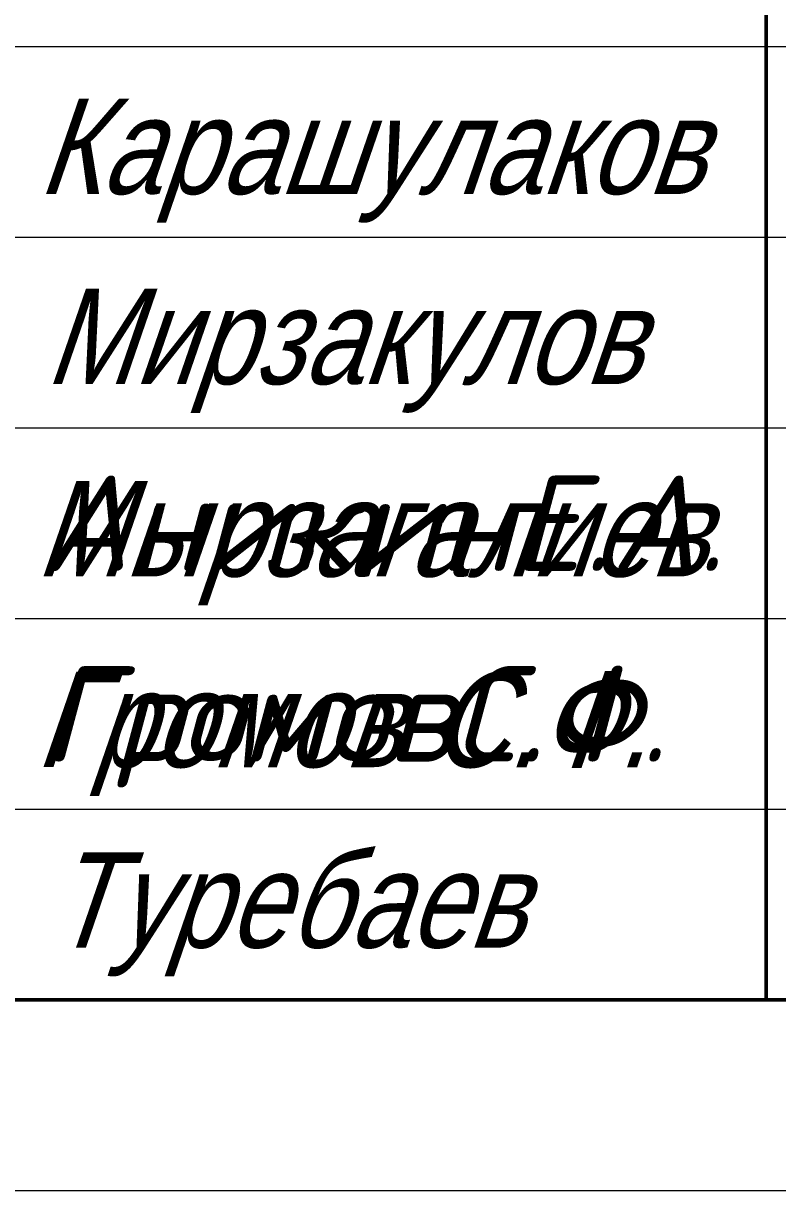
# Model space of a CAD drawing. Header units: millimetres. Extents: x 2020 to 424620, y 1313 to 117846.
# Drawn here: x 399246 to 400037, y 105966 to 107190 of the extents above; entities that cross this region are included whole.
import ezdxf
from ezdxf.enums import TextEntityAlignment as Align

# ---------------------------------------------------------------- set-up
doc = ezdxf.new("R2010")
doc.units = ezdxf.units.MM
doc.layers.add('STANDARD', color=18, linetype='Continuous', lineweight=25, true_color=0x000000)
doc.styles.add('ARIAL', font='arial.ttf')
doc.styles.add('Архитектурный', font='isocpeui.ttf')

# ---------------------------------------------------------------- blocks, each defined once
blk = doc.blocks.new('*U87')
at = {"lineweight": 0}
blk.add_lwpolyline([(-205, -5), (5, -5), (5, 292), (-205, 292)], close=True, dxfattribs=at)
at = {"color": 0, "linetype": 'Continuous', "lineweight": 50}
blk.add_lwpolyline([(-185, 287), (0, 287), (0, 0), (-185, 0)], close=True, dxfattribs=at)
at = {"layer": 'STANDARD', "color": 0, "linetype": 'Continuous', "lineweight": 50}
blk.add_line((-145, 0), (-145, 55), dxfattribs=at)
at = {"layer": 'STANDARD', "color": 0, "linetype": 'Continuous', "lineweight": 13}
for p, q in [((-185, 25), (-120, 25)), ((-185, 20), (-120, 20)), ((-185, 15), (-120, 15)), ((-185, 10), (-120, 10)), ((-185, 5), (-120, 5)), ((0, 0), (-185, 0))]:
    blk.add_line(p, q, dxfattribs=at)
at = {"layer": 'STANDARD', "color": 0, "linetype": 'Continuous', "lineweight": 13, "style": 'ARIAL', "oblique": 19}
for s, width, p, p2 in [('Карашулаков', 0.804339, (-164.106, 21.131), (-146.639, 21.131)), ('Мирзакулов', 0.803522, (-163.923, 16.146), (-148.289, 16.146)), ('Мырзагалиев', 0.80335, (-164.174, 11.103), (-146.574, 11.103)), ('Громов С.Ф.  ', 0.799864, (-164.174, 6.103), (-146.574, 6.103))]:
    blk.add_text(s, height=2.5, dxfattribs=dict(at, width=width)).set_placement(p, p2, align=Align.FIT)
at = {"layer": 'STANDARD', "color": 0, "linetype": 'Continuous', "lineweight": 35, "style": 'ARIAL', "oblique": 19, "width": 0.804053}
blk.add_text('Туребаев', height=2.5, dxfattribs=at).set_placement((-163.819, 1.371), (-151.352, 1.371), align=Align.FIT)

msp = doc.modelspace()

# ---------------------------------------------------------------- block references
ref = msp.add_blockref('*U87', (405824.8, 106165.5), dxfattribs=dict(xscale=40, yscale=40, zscale=40))
ref.add_attrib('ПРОВЕРИЛ', 'АникинЕ.А.', dxfattribs={"height": 100, "style": 'Архитектурный'}).set_placement((399266.1, 106665.5), align=Align.MIDDLE_LEFT)
ref.add_attrib('ВЫПОЛНИЛ', 'ГромовС.Ф.', dxfattribs={"height": 100, "style": 'Архитектурный'}).set_placement((399266.1, 106465.5), align=Align.MIDDLE_LEFT)

doc.saveas('drawing.dxf')
